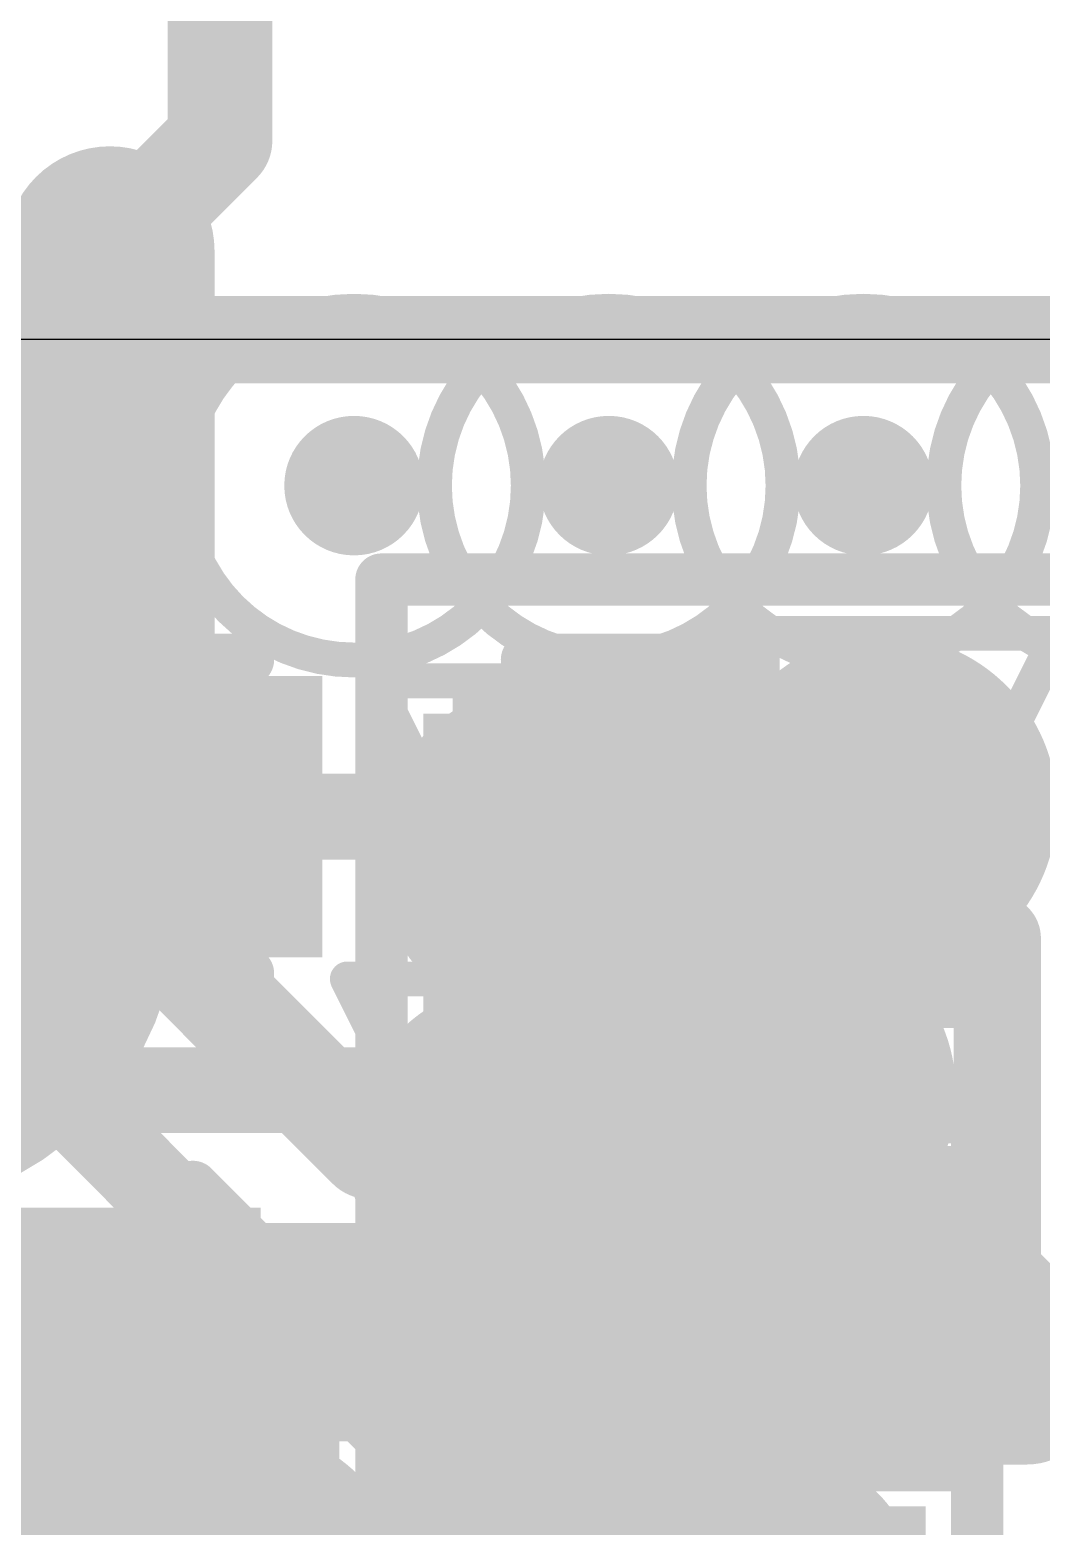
# Model space of a CAD drawing. Header units: inches. Extents: x -35 to 304, y -8 to 63.
# Drawn here: x 6.776 to 8.249, y 7.568 to 9.748 of the extents above; entities that cross this region are included whole.
import ezdxf

# ---------------------------------------------------------------- set-up
doc = ezdxf.new("R2010")
doc.units = ezdxf.units.IN
for name, color, linetype in [('Bottom Layer', 5, 'Continuous'), ('Bottom Overlay', 54, 'Continuous'), ('Bottom Paste', 16, 'Continuous'), ('Bottom Solder', 6, 'Continuous'), ('Drill Drawing', 1, 'Continuous'), ('Layer 2', 16, 'Continuous'), ('Layer 3', 76, 'Continuous'), ('Pad Holes', 156, 'Continuous'), ('Top Layer', 1, 'Continuous'), ('Top Overlay', 2, 'Continuous'), ('Top Paste', 8, 'Continuous'), ('Top Solder', 216, 'Continuous'), ('Via Holes', 16, 'Continuous')]:
    doc.layers.add(name, color=color, linetype=linetype)

# ---------------------------------------------------------------- blocks, each defined once
blk = doc.blocks.new('TC2030_IDC__5')
at = {"layer": 'Top Overlay'}
blk.add_lwpolyline([(-3.8608, 3.8608, 0.127, 0.127, 0), (-3.8608, -3.8608, 0.127, 0.127, 0)], format="xyseb", dxfattribs=at)
blk = doc.blocks.new('EYSHSNZWZ_12')
at = {"layer": 'Top Layer'}
for points in [[(-4.075, 1.425), (-3.525, 1.425), (-3.525, 1.125), (-4.075, 1.125)], [(-4.075, 0.75), (-3.525, 0.75), (-3.525, 0.45), (-4.075, 0.45)]]:
    blk.add_hatch(color=1, dxfattribs=at).paths.add_polyline_path(points)
at = {"layer": 'Top Paste'}
for points in [[(-4.075, 1.425), (-3.525, 1.425), (-3.525, 1.125), (-4.075, 1.125)], [(-4.02, 1.125), (-3.58, 1.125), (-3.58, 1.425), (-4.02, 1.425)], [(-4.075, 0.75), (-3.525, 0.75), (-3.525, 0.45), (-4.075, 0.45)], [(-4.02, 0.45), (-3.58, 0.45), (-3.58, 0.75), (-4.02, 0.75)]]:
    blk.add_hatch(color=8, dxfattribs=at).paths.add_polyline_path(points)
at = {"layer": 'Top Solder'}
for points in [[(-4.1766, 1.5266), (-3.4234, 1.5266), (-3.4234, 1.0234), (-4.1766, 1.0234)], [(-4.1766, 0.8516), (-3.4234, 0.8516), (-3.4234, 0.3484), (-4.1766, 0.3484)]]:
    blk.add_hatch(color=216, dxfattribs=at).paths.add_polyline_path(points)
at = {"layer": 'Top Overlay'}
for points in [[(-4.318, -1.6764, 0.0762, 0.0762, 0), (-4.318, 1.6764, 0.0762, 0.0762, 0)], [(-4.318, 1.6764, 0.0762, 0.0762, 0), (4.318, 1.6764, 0.0762, 0.0762, 0)]]:
    blk.add_lwpolyline(points, format="xyseb", dxfattribs=at)
blk.add_lwpolyline([(-4.3371, 1.6764, 0.0381, 0.0381, 1), (-4.2989, 1.6764, 0.0381, 0.0381, 1)], format="xyseb", close=True, dxfattribs=at)
blk.add_lwpolyline([(-4.3371, 1.6764, 0.0381, 0.0381, 1), (-4.2989, 1.6764, 0.0381, 0.0381, 1)], format="xyseb", close=True, dxfattribs=at)
blk = doc.blocks.new('WLP_6_0_83_1_24__B_16')
at = {"layer": 'Bottom Layer'}
h = blk.add_hatch(color=5, dxfattribs=at)
edge = h.paths.add_edge_path()
edge.add_arc((-0.4, 0.2), 0.14, 0, 360)
h = blk.add_hatch(color=5, dxfattribs=at)
edge = h.paths.add_edge_path()
edge.add_arc((0, 0.2), 0.14, 0, 360)
h = blk.add_hatch(color=5, dxfattribs=at)
edge = h.paths.add_edge_path()
edge.add_arc((0.4, 0.2), 0.14, 0, 360)
h = blk.add_hatch(color=5, dxfattribs=at)
edge = h.paths.add_edge_path()
edge.add_arc((-0.4, -0.2), 0.14, 0, 360)
h = blk.add_hatch(color=5, dxfattribs=at)
edge = h.paths.add_edge_path()
edge.add_arc((0, -0.2), 0.14, 0, 360)
h = blk.add_hatch(color=5, dxfattribs=at)
edge = h.paths.add_edge_path()
edge.add_arc((0.4, -0.2), 0.14, 0, 360)
at = {"layer": 'Bottom Paste'}
h = blk.add_hatch(color=16, dxfattribs=at)
edge = h.paths.add_edge_path()
edge.add_arc((-0.4, 0.2), 0.14, 0, 360)
h = blk.add_hatch(color=16, dxfattribs=at)
edge = h.paths.add_edge_path()
edge.add_arc((0, 0.2), 0.14, 0, 360)
h = blk.add_hatch(color=16, dxfattribs=at)
edge = h.paths.add_edge_path()
edge.add_arc((0.4, 0.2), 0.14, 0, 360)
h = blk.add_hatch(color=16, dxfattribs=at)
edge = h.paths.add_edge_path()
edge.add_arc((-0.4, -0.2), 0.14, 0, 360)
h = blk.add_hatch(color=16, dxfattribs=at)
edge = h.paths.add_edge_path()
edge.add_arc((0, -0.2), 0.14, 0, 360)
h = blk.add_hatch(color=16, dxfattribs=at)
edge = h.paths.add_edge_path()
edge.add_arc((0.4, -0.2), 0.14, 0, 360)
at = {"layer": 'Bottom Solder'}
h = blk.add_hatch(color=6, dxfattribs=at)
edge = h.paths.add_edge_path()
edge.add_arc((-0.4, 0.2), 0.195, 0, 360)
h = blk.add_hatch(color=6, dxfattribs=at)
edge = h.paths.add_edge_path()
edge.add_arc((0, 0.2), 0.195, 0, 360)
h = blk.add_hatch(color=6, dxfattribs=at)
edge = h.paths.add_edge_path()
edge.add_arc((0.4, 0.2), 0.195, 0, 360)
h = blk.add_hatch(color=6, dxfattribs=at)
edge = h.paths.add_edge_path()
edge.add_arc((-0.4, -0.2), 0.195, 0, 360)
h = blk.add_hatch(color=6, dxfattribs=at)
edge = h.paths.add_edge_path()
edge.add_arc((0, -0.2), 0.195, 0, 360)
h = blk.add_hatch(color=6, dxfattribs=at)
edge = h.paths.add_edge_path()
edge.add_arc((0.4, -0.2), 0.195, 0, 360)
at = {"layer": 'Bottom Overlay'}
for points in [[(-0.6858, -0.4826, 0.0762, 0.0762, 0), (-0.6858, 0.4826, 0.0762, 0.0762, 0)], [(0.6858, 0.4826, 0.0762, 0.0762, 0), (-0.6858, 0.4826, 0.0762, 0.0762, 0)], [(0.6858, -0.4826, 0.0762, 0.0762, 0), (0.6858, 0.4826, 0.0762, 0.0762, 0)], [(0.6858, -0.4826, 0.0762, 0.0762, 0), (-0.1016, -0.4826, 0.0762, 0.0762, 0)], [(-0.5842, -0.6604, 0.0762, 0.0762, 0), (-0.4572, -0.5334, 0.0762, 0.0762, 0)], [(-0.3302, -0.6604, 0.0762, 0.0762, 0), (-0.4572, -0.5334, 0.0762, 0.0762, 0)], [(-0.3302, -0.6604, 0.0762, 0.0762, 0), (-0.5842, -0.6604, 0.0762, 0.0762, 0)]]:
    blk.add_lwpolyline(points, format="xyseb", dxfattribs=at)
for points in [[(-0.70485, 0.4826, 0.0381, 0.0381, 1), (-0.66675, 0.4826, 0.0381, 0.0381, 1)], [(-0.70485, 0.4826, 0.0381, 0.0381, 1), (-0.66675, 0.4826, 0.0381, 0.0381, 1)], [(0.66675, 0.4826, 0.0381, 0.0381, 1), (0.70485, 0.4826, 0.0381, 0.0381, 1)], [(0.66675, 0.4826, 0.0381, 0.0381, 1), (0.70485, 0.4826, 0.0381, 0.0381, 1)], [(-0.70485, -0.4826, 0.0381, 0.0381, 1), (-0.66675, -0.4826, 0.0381, 0.0381, 1)], [(-0.12065, -0.4826, 0.0381, 0.0381, 1), (-0.08255, -0.4826, 0.0381, 0.0381, 1)], [(0.66675, -0.4826, 0.0381, 0.0381, 1), (0.70485, -0.4826, 0.0381, 0.0381, 1)], [(0.66675, -0.4826, 0.0381, 0.0381, 1), (0.70485, -0.4826, 0.0381, 0.0381, 1)], [(-0.47625, -0.5334, 0.0381, 0.0381, 1), (-0.43815, -0.5334, 0.0381, 0.0381, 1)], [(-0.47625, -0.5334, 0.0381, 0.0381, 1), (-0.43815, -0.5334, 0.0381, 0.0381, 1)], [(-0.60325, -0.6604, 0.0381, 0.0381, 1), (-0.56515, -0.6604, 0.0381, 0.0381, 1)], [(-0.60325, -0.6604, 0.0381, 0.0381, 1), (-0.56515, -0.6604, 0.0381, 0.0381, 1)], [(-0.34925, -0.6604, 0.0381, 0.0381, 1), (-0.31115, -0.6604, 0.0381, 0.0381, 1)], [(-0.34925, -0.6604, 0.0381, 0.0381, 1), (-0.31115, -0.6604, 0.0381, 0.0381, 1)]]:
    blk.add_lwpolyline(points, format="xyseb", close=True, dxfattribs=at)
blk = doc.blocks.new('1_S______P___0_5___32')
at = {"layer": 'Top Layer'}
h = blk.add_hatch(color=1, dxfattribs=at)
edge = h.paths.add_edge_path()
edge.add_arc((0, -0.00001), 0.325, 180, 360)
edge.add_line((0.325, -0.00001), (0.325, 0.00001))
edge.add_arc((0, 0.00001), 0.325, 0, 180)
edge.add_line((-0.325, 0.00001), (-0.325, -0.00001))
at = {"layer": 'Top Paste'}
h = blk.add_hatch(color=8, dxfattribs=at)
edge = h.paths.add_edge_path()
edge.add_arc((0, -0.00001), 0.325, 180, 360)
edge.add_line((0.325, -0.00001), (0.325, 0.00001))
edge.add_arc((0, 0.00001), 0.325, 0, 180)
edge.add_line((-0.325, 0.00001), (-0.325, -0.00001))
at = {"layer": 'Top Solder'}
h = blk.add_hatch(color=216, dxfattribs=at)
edge = h.paths.add_edge_path()
edge.add_arc((0, -0.00001), 0.4266, 180, 360)
edge.add_line((0.4266, -0.00001), (0.4266, 0.00001))
edge.add_arc((0, 0.00001), 0.4266, 0, 180)
edge.add_line((-0.4266, 0.00001), (-0.4266, -0.00001))
at = {"layer": 'Top Overlay'}
for points in [[(0.4064, 0, 0.0762, 0.0762, 1), (-0.4064, 0, 0.0762, 0.0762, 1)], [(-0.42545, 0, 0.0381, 0.0381, 1), (-0.38735, 0, 0.0381, 0.0381, 1)], [(0.38735, 0, 0.0381, 0.0381, 1), (0.42545, 0, 0.0381, 0.0381, 1)]]:
    blk.add_lwpolyline(points, format="xyseb", close=True, dxfattribs=at)
blk = doc.blocks.new('CAP_0201_36')
at = {"layer": 'Top Layer'}
for points in [[(-0.45, 0.15), (-0.15, 0.15), (-0.15, -0.15), (-0.45, -0.15)], [(0.15, 0.15), (0.45, 0.15), (0.45, -0.15), (0.15, -0.15)]]:
    blk.add_hatch(color=1, dxfattribs=at).paths.add_polyline_path(points)
at = {"layer": 'Top Paste'}
for points in [[(-0.45, 0.15), (-0.15, 0.15), (-0.15, -0.15), (-0.45, -0.15)], [(0.15, 0.15), (0.45, 0.15), (0.45, -0.15), (0.15, -0.15)]]:
    blk.add_hatch(color=8, dxfattribs=at).paths.add_polyline_path(points)
at = {"layer": 'Top Solder'}
for points in [[(-0.505, 0.205), (-0.095, 0.205), (-0.095, -0.205), (-0.505, -0.205)], [(0.095, 0.205), (0.505, 0.205), (0.505, -0.205), (0.095, -0.205)]]:
    blk.add_hatch(color=216, dxfattribs=at).paths.add_polyline_path(points)
at = {"layer": 'Top Overlay'}
for points in [[(-0.5334, 0.2286, 0.0762, 0.0762, 0), (-0.2032, 0.2286, 0.0762, 0.0762, 0)], [(-0.5334, 0.2286, 0.0762, 0.0762, 0), (-0.5334, -0.2286, 0.0762, 0.0762, 0)], [(0.2032, 0.2286, 0.0762, 0.0762, 0), (0.5334, 0.2286, 0.0762, 0.0762, 0)], [(0.5334, 0.2286, 0.0762, 0.0762, 0), (0.5334, -0.2286, 0.0762, 0.0762, 0)], [(-0.5334, -0.2286, 0.0762, 0.0762, 0), (-0.2032, -0.2286, 0.0762, 0.0762, 0)], [(0.2032, -0.2286, 0.0762, 0.0762, 0), (0.5334, -0.2286, 0.0762, 0.0762, 0)]]:
    blk.add_lwpolyline(points, format="xyseb", dxfattribs=at)
for points in [[(-0.5524, 0.2286, 0.0381, 0.0381, 1), (-0.5143, 0.2286, 0.0381, 0.0381, 1)], [(-0.5524, 0.2286, 0.0381, 0.0381, 1), (-0.5143, 0.2286, 0.0381, 0.0381, 1)], [(-0.2223, 0.2286, 0.0381, 0.0381, 1), (-0.1842, 0.2286, 0.0381, 0.0381, 1)], [(0.1842, 0.2286, 0.0381, 0.0381, 1), (0.2223, 0.2286, 0.0381, 0.0381, 1)], [(0.5143, 0.2286, 0.0381, 0.0381, 1), (0.5524, 0.2286, 0.0381, 0.0381, 1)], [(0.5143, 0.2286, 0.0381, 0.0381, 1), (0.5524, 0.2286, 0.0381, 0.0381, 1)], [(-0.5524, -0.2286, 0.0381, 0.0381, 1), (-0.5143, -0.2286, 0.0381, 0.0381, 1)], [(-0.5524, -0.2286, 0.0381, 0.0381, 1), (-0.5143, -0.2286, 0.0381, 0.0381, 1)], [(-0.2223, -0.2286, 0.0381, 0.0381, 1), (-0.1842, -0.2286, 0.0381, 0.0381, 1)], [(0.1842, -0.2286, 0.0381, 0.0381, 1), (0.2223, -0.2286, 0.0381, 0.0381, 1)], [(0.5143, -0.2286, 0.0381, 0.0381, 1), (0.5524, -0.2286, 0.0381, 0.0381, 1)], [(0.5143, -0.2286, 0.0381, 0.0381, 1), (0.5524, -0.2286, 0.0381, 0.0381, 1)]]:
    blk.add_lwpolyline(points, format="xyseb", close=True, dxfattribs=at)
blk = doc.blocks.new('CAP_0201_B_45')
at = {"layer": 'Bottom Layer'}
for points in [[(-0.45, 0.15), (-0.15, 0.15), (-0.15, -0.15), (-0.45, -0.15)], [(0.15, 0.15), (0.45, 0.15), (0.45, -0.15), (0.15, -0.15)]]:
    blk.add_hatch(color=5, dxfattribs=at).paths.add_polyline_path(points)
at = {"layer": 'Bottom Paste'}
for points in [[(-0.45, 0.15), (-0.15, 0.15), (-0.15, -0.15), (-0.45, -0.15)], [(0.15, 0.15), (0.45, 0.15), (0.45, -0.15), (0.15, -0.15)]]:
    blk.add_hatch(color=16, dxfattribs=at).paths.add_polyline_path(points)
at = {"layer": 'Bottom Solder'}
for points in [[(-0.505, 0.205), (-0.095, 0.205), (-0.095, -0.205), (-0.505, -0.205)], [(0.095, 0.205), (0.505, 0.205), (0.505, -0.205), (0.095, -0.205)]]:
    blk.add_hatch(color=6, dxfattribs=at).paths.add_polyline_path(points)
at = {"layer": 'Bottom Overlay'}
for points in [[(-0.5334, -0.2286, 0.0762, 0.0762, 0), (-0.5334, 0.2286, 0.0762, 0.0762, 0)], [(-0.5334, 0.2286, 0.0762, 0.0762, 0), (-0.2032, 0.2286, 0.0762, 0.0762, 0)], [(0.2032, 0.2286, 0.0762, 0.0762, 0), (0.5334, 0.2286, 0.0762, 0.0762, 0)], [(0.5334, -0.2286, 0.0762, 0.0762, 0), (0.5334, 0.2286, 0.0762, 0.0762, 0)], [(-0.5334, -0.2286, 0.0762, 0.0762, 0), (-0.2032, -0.2286, 0.0762, 0.0762, 0)], [(0.2032, -0.2286, 0.0762, 0.0762, 0), (0.5334, -0.2286, 0.0762, 0.0762, 0)]]:
    blk.add_lwpolyline(points, format="xyseb", dxfattribs=at)
for points in [[(-0.5524, 0.2286, 0.0381, 0.0381, 1), (-0.5143, 0.2286, 0.0381, 0.0381, 1)], [(-0.5524, 0.2286, 0.0381, 0.0381, 1), (-0.5143, 0.2286, 0.0381, 0.0381, 1)], [(-0.2223, 0.2286, 0.0381, 0.0381, 1), (-0.1842, 0.2286, 0.0381, 0.0381, 1)], [(0.1842, 0.2286, 0.0381, 0.0381, 1), (0.2223, 0.2286, 0.0381, 0.0381, 1)], [(0.5143, 0.2286, 0.0381, 0.0381, 1), (0.5524, 0.2286, 0.0381, 0.0381, 1)], [(0.5143, 0.2286, 0.0381, 0.0381, 1), (0.5524, 0.2286, 0.0381, 0.0381, 1)], [(-0.5524, -0.2286, 0.0381, 0.0381, 1), (-0.5143, -0.2286, 0.0381, 0.0381, 1)], [(-0.5524, -0.2286, 0.0381, 0.0381, 1), (-0.5143, -0.2286, 0.0381, 0.0381, 1)], [(-0.2223, -0.2286, 0.0381, 0.0381, 1), (-0.1842, -0.2286, 0.0381, 0.0381, 1)], [(0.1842, -0.2286, 0.0381, 0.0381, 1), (0.2223, -0.2286, 0.0381, 0.0381, 1)], [(0.5143, -0.2286, 0.0381, 0.0381, 1), (0.5524, -0.2286, 0.0381, 0.0381, 1)], [(0.5143, -0.2286, 0.0381, 0.0381, 1), (0.5524, -0.2286, 0.0381, 0.0381, 1)]]:
    blk.add_lwpolyline(points, format="xyseb", close=True, dxfattribs=at)

msp = doc.modelspace()

# ---------------------------------------------------------------- hatches: boundary and pattern name
at = {"layer": 'Bottom Layer'}
h = msp.add_hatch(color=5, dxfattribs=at)
edge = h.paths.add_edge_path()
edge.add_arc((8.021, 8.6145), 0.15, 0, 360)
for points in [[(6.0141, 8.4516), (7.1469, 8.4516), (7.1469, 8.7484), (6.0141, 8.7484)], [(7.3493, 7.8336), (7.5987, 7.8336), (7.5987, 8.7516), (7.3493, 8.7516)], [(7.3559, 8.4516), (8.0081, 8.4516), (8.0081, 8.7516), (7.3559, 8.7516)], [(7.7337, 7.878), (8.0137, 7.878), (8.0137, 8.225), (7.7337, 8.225)]]:
    msp.add_hatch(color=5, dxfattribs=at).paths.add_polyline_path(points)
h = msp.add_hatch(color=5, dxfattribs=at)
edge = h.paths.add_edge_path()
edge.add_arc((7.8737, 8.1996), 0.15, 0, 360)
h = msp.add_hatch(color=5, dxfattribs=at)
edge = h.paths.add_edge_path()
edge.add_arc((7.0783, 7.4631), 0.15, 0, 360)
at = {"layer": 'Bottom Solder'}
h = msp.add_hatch(color=6, dxfattribs=at)
edge = h.paths.add_edge_path()
edge.add_arc((7.2481, 9.0837), 0.1016, 0, 360)
h = msp.add_hatch(color=6, dxfattribs=at)
edge = h.paths.add_edge_path()
edge.add_arc((7.6193, 9.0837), 0.1016, 0, 360)
h = msp.add_hatch(color=6, dxfattribs=at)
edge = h.paths.add_edge_path()
edge.add_arc((7.9904, 9.0837), 0.1016, 0, 360)
h = msp.add_hatch(color=6, dxfattribs=at)
edge = h.paths.add_edge_path()
edge.add_arc((8.021, 8.6145), 0.2516, 0, 360)
h = msp.add_hatch(color=6, dxfattribs=at)
edge = h.paths.add_edge_path()
edge.add_arc((7.8737, 8.1996), 0.2516, 0, 360)
h = msp.add_hatch(color=6, dxfattribs=at)
edge = h.paths.add_edge_path()
edge.add_arc((7.0783, 7.4631), 0.2516, 0, 360)
at = {"layer": 'Layer 2'}
h = msp.add_hatch(color=16, dxfattribs=at)
edge = h.paths.add_edge_path()
edge.add_arc((8.021, 8.6145), 0.15, 0, 360)
h = msp.add_hatch(color=16, dxfattribs=at)
edge = h.paths.add_edge_path()
edge.add_arc((7.5311, 8.5454), 0.15, 0, 360)
h = msp.add_hatch(color=16, dxfattribs=at)
edge = h.paths.add_edge_path()
edge.add_arc((7.4924, 8.1111), 0.15, 0, 360)
h = msp.add_hatch(color=16, dxfattribs=at)
edge = h.paths.add_edge_path()
edge.add_arc((7.0783, 7.4631), 0.15, 0, 360)
h = msp.add_hatch(color=16, dxfattribs=at)
edge = h.paths.add_edge_path()
edge.add_arc((7.5565, 7.4482), 0.15, 0, 360)
at = {"layer": 'Layer 3'}
h = msp.add_hatch(color=76, dxfattribs=at)
edge = h.paths.add_edge_path()
edge.add_arc((8.021, 8.6145), 0.15, 0, 360)
h = msp.add_hatch(color=76, dxfattribs=at)
edge = h.paths.add_edge_path()
edge.add_arc((7.8737, 8.1996), 0.15, 0, 360)
h = msp.add_hatch(color=76, dxfattribs=at)
edge = h.paths.add_edge_path()
edge.add_arc((7.0783, 7.4631), 0.15, 0, 360)
at = {"layer": 'Pad Holes'}
h = msp.add_hatch(color=7, dxfattribs=at)
edge = h.paths.add_edge_path()
edge.add_arc((7.2481, 9.0837), 0.1, 0, 360)
h = msp.add_hatch(color=7, dxfattribs=at)
edge = h.paths.add_edge_path()
edge.add_arc((7.6193, 9.0837), 0.1, 0, 360)
h = msp.add_hatch(color=7, dxfattribs=at)
edge = h.paths.add_edge_path()
edge.add_arc((7.9904, 9.0837), 0.1, 0, 360)
at = {"layer": 'Top Layer'}
h = msp.add_hatch(color=1, dxfattribs=at)
edge = h.paths.add_edge_path()
edge.add_arc((7.5311, 8.5454), 0.15, 0, 360)
for points in [[(7.3388, 7.7204), (8.0826, 7.7204), (8.0826, 8.2623), (7.3388, 8.2623)], [(6.0281, 7.5299), (7.1122, 7.5299), (7.1122, 8.032), (6.0281, 8.032)], [(7.3388, 7.1204), (8.0811, 7.1204), (8.0811, 7.5967), (7.3388, 7.5967)]]:
    msp.add_hatch(color=1, dxfattribs=at).paths.add_polyline_path(points)
h = msp.add_hatch(color=1, dxfattribs=at)
edge = h.paths.add_edge_path()
edge.add_arc((7.4924, 8.1111), 0.15, 0, 360)
h = msp.add_hatch(color=1, dxfattribs=at)
edge = h.paths.add_edge_path()
edge.add_arc((7.5565, 7.4482), 0.15, 0, 360)
at = {"layer": 'Top Solder'}
h = msp.add_hatch(color=216, dxfattribs=at)
edge = h.paths.add_edge_path()
edge.add_arc((7.2481, 9.0837), 0.1016, 0, 360)
h = msp.add_hatch(color=216, dxfattribs=at)
edge = h.paths.add_edge_path()
edge.add_arc((7.6193, 9.0837), 0.1016, 0, 360)
h = msp.add_hatch(color=216, dxfattribs=at)
edge = h.paths.add_edge_path()
edge.add_arc((7.9904, 9.0837), 0.1016, 0, 360)
h = msp.add_hatch(color=216, dxfattribs=at)
edge = h.paths.add_edge_path()
edge.add_arc((7.5311, 8.5454), 0.2516, 0, 360)
h = msp.add_hatch(color=216, dxfattribs=at)
edge = h.paths.add_edge_path()
edge.add_arc((6.5475, 8.4712), 0.2516, 0, 360)
h = msp.add_hatch(color=216, dxfattribs=at)
edge = h.paths.add_edge_path()
edge.add_arc((7.4924, 8.1111), 0.2516, 0, 360)
h = msp.add_hatch(color=216, dxfattribs=at)
edge = h.paths.add_edge_path()
edge.add_arc((7.5565, 7.4482), 0.2516, 0, 360)
at = {"layer": 'Via Holes'}
h = msp.add_hatch(color=7, dxfattribs=at)
edge = h.paths.add_edge_path()
edge.add_arc((8.021, 8.6145), 0.075, 0, 360)
h = msp.add_hatch(color=7, dxfattribs=at)
edge = h.paths.add_edge_path()
edge.add_arc((7.5311, 8.5454), 0.075, 0, 360)
h = msp.add_hatch(color=7, dxfattribs=at)
edge = h.paths.add_edge_path()
edge.add_arc((7.8737, 8.1996), 0.075, 0, 360)
h = msp.add_hatch(color=7, dxfattribs=at)
edge = h.paths.add_edge_path()
edge.add_arc((7.4924, 8.1111), 0.075, 0, 360)

# ---------------------------------------------------------------- linework, layer by layer
at = {"layer": 'Bottom Layer'}
msp.add_line((8.4604, 9.2964), (6.302, 9.2964), dxfattribs=at)
for points in [[(7.0529, 9.586, 0.1524, 0.1524, 0), (7.0529, 11.2323, 0.1524, 0.1524, 0)], [(6.8925, 9.4256, 0.1524, 0.1524, 0), (7.0529, 9.586, 0.1524, 0.1524, 0)], [(6.8925, 8.6016, 0.3048, 0.3048, 0), (6.8925, 9.4256, 0.3048, 0.3048, 0)]]:
    msp.add_lwpolyline(points, format="xyseb", dxfattribs=at)
for points in [[(7.0148, 9.586, 0.0762, 0.0762, 1), (7.091, 9.586, 0.0762, 0.0762, 1)], [(7.0148, 9.586, 0.0762, 0.0762, 1), (7.091, 9.586, 0.0762, 0.0762, 1)], [(6.8163, 9.4256, 0.1524, 0.1524, 1), (6.9687, 9.4256, 0.1524, 0.1524, 1)], [(6.8544, 9.4256, 0.0762, 0.0762, 1), (6.9306, 9.4256, 0.0762, 0.0762, 1)], [(6.8163, 8.6016, 0.1524, 0.1524, 1), (6.9687, 8.6016, 0.1524, 0.1524, 1)]]:
    msp.add_lwpolyline(points, format="xyseb", close=True, dxfattribs=at)
at = {"layer": 'Drill Drawing'}
for points in [[(7.5021, 9.0837, 0.0508, 0.0508, 1), (6.9941, 9.0837, 0.0508, 0.0508, 1)], [(7.8733, 9.0837, 0.0508, 0.0508, 1), (7.3653, 9.0837, 0.0508, 0.0508, 1)], [(8.2444, 9.0837, 0.0508, 0.0508, 1), (7.7364, 9.0837, 0.0508, 0.0508, 1)], [(8.6156, 9.0837, 0.0508, 0.0508, 1), (8.1076, 9.0837, 0.0508, 0.0508, 1)], [(6.9814, 9.0837, 0.0254, 0.0254, 1), (7.0068, 9.0837, 0.0254, 0.0254, 1)], [(7.3526, 9.0837, 0.0254, 0.0254, 1), (7.378, 9.0837, 0.0254, 0.0254, 1)], [(7.4894, 9.0837, 0.0254, 0.0254, 1), (7.5148, 9.0837, 0.0254, 0.0254, 1)], [(7.7237, 9.0837, 0.0254, 0.0254, 1), (7.7491, 9.0837, 0.0254, 0.0254, 1)], [(7.8606, 9.0837, 0.0254, 0.0254, 1), (7.886, 9.0837, 0.0254, 0.0254, 1)], [(8.0949, 9.0837, 0.0254, 0.0254, 1), (8.1203, 9.0837, 0.0254, 0.0254, 1)], [(8.2317, 9.0837, 0.0254, 0.0254, 1), (8.2571, 9.0837, 0.0254, 0.0254, 1)], [(7.7543, 8.8685, 0.0254, 0.0254, 1), (7.7797, 8.8685, 0.0254, 0.0254, 1)], [(7.7543, 8.8685, 0.0254, 0.0254, 1), (7.7797, 8.8685, 0.0254, 0.0254, 1)], [(7.2644, 8.7994, 0.0254, 0.0254, 1), (7.2898, 8.7994, 0.0254, 0.0254, 1)], [(7.2644, 8.7994, 0.0254, 0.0254, 1), (7.2898, 8.7994, 0.0254, 0.0254, 1)], [(7.7724, 8.7994, 0.0254, 0.0254, 1), (7.7978, 8.7994, 0.0254, 0.0254, 1)], [(7.7724, 8.7994, 0.0254, 0.0254, 1), (7.7978, 8.7994, 0.0254, 0.0254, 1)], [(6.7888, 8.7252, 0.0254, 0.0254, 1), (6.8142, 8.7252, 0.0254, 0.0254, 1)], [(6.7888, 8.7252, 0.0254, 0.0254, 1), (6.8142, 8.7252, 0.0254, 0.0254, 1)], [(7.607, 8.4536, 0.0254, 0.0254, 1), (7.6324, 8.4536, 0.0254, 0.0254, 1)], [(7.607, 8.4536, 0.0254, 0.0254, 1), (7.6324, 8.4536, 0.0254, 0.0254, 1)], [(8.115, 8.4536, 0.0254, 0.0254, 1), (8.1404, 8.4536, 0.0254, 0.0254, 1)], [(8.115, 8.4536, 0.0254, 0.0254, 1), (8.1404, 8.4536, 0.0254, 0.0254, 1)], [(7.2257, 8.3651, 0.0254, 0.0254, 1), (7.2511, 8.3651, 0.0254, 0.0254, 1)], [(7.2257, 8.3651, 0.0254, 0.0254, 1), (7.2511, 8.3651, 0.0254, 0.0254, 1)], [(7.7337, 8.3651, 0.0254, 0.0254, 1), (7.7591, 8.3651, 0.0254, 0.0254, 1)], [(7.7337, 8.3651, 0.0254, 0.0254, 1), (7.7591, 8.3651, 0.0254, 0.0254, 1)], [(8.0083, 8.3605, 0.0254, 0.0254, 1), (8.0337, 8.3605, 0.0254, 0.0254, 1)], [(8.0083, 8.3605, 0.0254, 0.0254, 1), (8.0337, 8.3605, 0.0254, 0.0254, 1)], [(7.5184, 8.2914, 0.0254, 0.0254, 1), (7.5438, 8.2914, 0.0254, 0.0254, 1)], [(7.5184, 8.2914, 0.0254, 0.0254, 1), (7.5438, 8.2914, 0.0254, 0.0254, 1)], [(7.861, 7.9456, 0.0254, 0.0254, 1), (7.8864, 7.9456, 0.0254, 0.0254, 1)], [(7.861, 7.9456, 0.0254, 0.0254, 1), (7.8864, 7.9456, 0.0254, 0.0254, 1)], [(7.4797, 7.8571, 0.0254, 0.0254, 1), (7.5051, 7.8571, 0.0254, 0.0254, 1)], [(7.4797, 7.8571, 0.0254, 0.0254, 1), (7.5051, 7.8571, 0.0254, 0.0254, 1)], [(6.8116, 7.7171, 0.0254, 0.0254, 1), (6.837, 7.7171, 0.0254, 0.0254, 1)], [(6.8116, 7.7171, 0.0254, 0.0254, 1), (6.837, 7.7171, 0.0254, 0.0254, 1)], [(7.3196, 7.7171, 0.0254, 0.0254, 1), (7.345, 7.7171, 0.0254, 0.0254, 1)], [(7.3196, 7.7171, 0.0254, 0.0254, 1), (7.345, 7.7171, 0.0254, 0.0254, 1)], [(7.2898, 7.7022, 0.0254, 0.0254, 1), (7.3152, 7.7022, 0.0254, 0.0254, 1)], [(7.2898, 7.7022, 0.0254, 0.0254, 1), (7.3152, 7.7022, 0.0254, 0.0254, 1)], [(7.7978, 7.7022, 0.0254, 0.0254, 1), (7.8232, 7.7022, 0.0254, 0.0254, 1)], [(7.7978, 7.7022, 0.0254, 0.0254, 1), (7.8232, 7.7022, 0.0254, 0.0254, 1)]]:
    msp.add_lwpolyline(points, format="xyseb", close=True, dxfattribs=at)
for points in [[(7.767, 8.8685, 0.0508, 0.0508, 0), (8.275, 8.8685, 0.0508, 0.0508, 0)], [(7.767, 8.8685, 0.0508, 0.0508, 0), (8.021, 8.3605, 0.0508, 0.0508, 0)], [(8.021, 8.3605, 0.0508, 0.0508, 0), (8.275, 8.8685, 0.0508, 0.0508, 0)], [(7.2771, 8.7994, 0.0508, 0.0508, 0), (7.7851, 8.7994, 0.0508, 0.0508, 0)], [(7.2771, 8.7994, 0.0508, 0.0508, 0), (7.5311, 8.2914, 0.0508, 0.0508, 0)], [(7.5311, 8.2914, 0.0508, 0.0508, 0), (7.7851, 8.7994, 0.0508, 0.0508, 0)], [(6.2935, 8.7252, 0.0508, 0.0508, 0), (6.8015, 8.7252, 0.0508, 0.0508, 0)], [(6.5475, 8.2172, 0.0508, 0.0508, 0), (6.8015, 8.7252, 0.0508, 0.0508, 0)], [(7.6197, 8.4536, 0.0508, 0.0508, 0), (8.1277, 8.4536, 0.0508, 0.0508, 0)], [(7.6197, 8.4536, 0.0508, 0.0508, 0), (7.8737, 7.9456, 0.0508, 0.0508, 0)], [(7.8737, 7.9456, 0.0508, 0.0508, 0), (8.1277, 8.4536, 0.0508, 0.0508, 0)], [(7.2384, 8.3651, 0.0508, 0.0508, 0), (7.7464, 8.3651, 0.0508, 0.0508, 0)], [(7.2384, 8.3651, 0.0508, 0.0508, 0), (7.4924, 7.8571, 0.0508, 0.0508, 0)], [(7.4924, 7.8571, 0.0508, 0.0508, 0), (7.7464, 8.3651, 0.0508, 0.0508, 0)], [(6.8243, 7.7171, 0.0508, 0.0508, 0), (7.3323, 7.7171, 0.0508, 0.0508, 0)], [(6.8243, 7.7171, 0.0508, 0.0508, 0), (7.0783, 7.2091, 0.0508, 0.0508, 0)], [(7.0783, 7.2091, 0.0508, 0.0508, 0), (7.3323, 7.7171, 0.0508, 0.0508, 0)], [(7.3025, 7.7022, 0.0508, 0.0508, 0), (7.8105, 7.7022, 0.0508, 0.0508, 0)], [(7.3025, 7.7022, 0.0508, 0.0508, 0), (7.5565, 7.1942, 0.0508, 0.0508, 0)], [(7.5565, 7.1942, 0.0508, 0.0508, 0), (7.8105, 7.7022, 0.0508, 0.0508, 0)]]:
    msp.add_lwpolyline(points, format="xyseb", dxfattribs=at)
at = {"layer": 'Layer 2'}
for points in [[(7.0529, 9.586, 0.1524, 0.1524, 0), (7.0529, 11.2323, 0.1524, 0.1524, 0)], [(6.9015, 9.4346, 0.1524, 0.1524, 0), (7.0529, 9.586, 0.1524, 0.1524, 0)], [(6.9015, 8.4901, 0.1524, 0.1524, 0), (6.9015, 9.4346, 0.1524, 0.1524, 0)], [(8.021, 8.5887, 0.127, 0.127, 0), (8.021, 8.6145, 0.127, 0.127, 0)], [(8.021, 8.5887, 0.127, 0.127, 0), (8.1856, 8.4241, 0.127, 0.127, 0)], [(7.5353, 8.5454, 0.125, 0.125, 0), (7.894, 8.1868, 0.125, 0.125, 0)], [(6.9015, 8.4901, 0.1524, 0.1524, 0), (7.2711, 8.1205, 0.1524, 0.1524, 0)], [(6.5475, 8.4712, 0.125, 0.125, 0), (7.523, 7.4957, 0.125, 0.125, 0)], [(8.1856, 7.9382, 0.127, 0.127, 0), (8.1856, 8.4241, 0.127, 0.127, 0)], [(7.894, 7.2576, 0.125, 0.125, 0), (7.894, 8.1868, 0.125, 0.125, 0)], [(7.2711, 8.1205, 0.1524, 0.1524, 0), (7.483, 8.1205, 0.1524, 0.1524, 0)], [(7.483, 8.1205, 0.1524, 0.1524, 0), (7.4924, 8.1111, 0.1524, 0.1524, 0)], [(8.1856, 7.9382, 0.127, 0.127, 0), (8.3548, 7.7689, 0.127, 0.127, 0)]]:
    msp.add_lwpolyline(points, format="xyseb", dxfattribs=at)
for points in [[(7.0148, 9.586, 0.0762, 0.0762, 1), (7.091, 9.586, 0.0762, 0.0762, 1)], [(7.0148, 9.586, 0.0762, 0.0762, 1), (7.091, 9.586, 0.0762, 0.0762, 1)], [(6.8634, 9.4346, 0.0762, 0.0762, 1), (6.9396, 9.4346, 0.0762, 0.0762, 1)], [(6.8634, 9.4346, 0.0762, 0.0762, 1), (6.9396, 9.4346, 0.0762, 0.0762, 1)], [(7.9892, 8.6145, 0.0635, 0.0635, 1), (8.0527, 8.6145, 0.0635, 0.0635, 1)], [(7.9892, 8.5887, 0.0635, 0.0635, 1), (8.0527, 8.5887, 0.0635, 0.0635, 1)], [(7.9892, 8.5887, 0.0635, 0.0635, 1), (8.0527, 8.5887, 0.0635, 0.0635, 1)], [(7.5041, 8.5454, 0.0625, 0.0625, 1), (7.5666, 8.5454, 0.0625, 0.0625, 1)], [(6.8634, 8.4901, 0.0762, 0.0762, 1), (6.9396, 8.4901, 0.0762, 0.0762, 1)], [(6.8634, 8.4901, 0.0762, 0.0762, 1), (6.9396, 8.4901, 0.0762, 0.0762, 1)], [(8.1539, 8.4241, 0.0635, 0.0635, 1), (8.2174, 8.4241, 0.0635, 0.0635, 1)], [(8.1539, 8.4241, 0.0635, 0.0635, 1), (8.2174, 8.4241, 0.0635, 0.0635, 1)], [(7.8627, 8.1868, 0.0625, 0.0625, 1), (7.9252, 8.1868, 0.0625, 0.0625, 1)], [(7.8627, 8.1868, 0.0625, 0.0625, 1), (7.9252, 8.1868, 0.0625, 0.0625, 1)], [(7.233, 8.1205, 0.0762, 0.0762, 1), (7.3092, 8.1205, 0.0762, 0.0762, 1)], [(7.233, 8.1205, 0.0762, 0.0762, 1), (7.3092, 8.1205, 0.0762, 0.0762, 1)], [(7.4449, 8.1205, 0.0762, 0.0762, 1), (7.5211, 8.1205, 0.0762, 0.0762, 1)], [(7.4449, 8.1205, 0.0762, 0.0762, 1), (7.5211, 8.1205, 0.0762, 0.0762, 1)], [(7.4543, 8.1111, 0.0762, 0.0762, 1), (7.5305, 8.1111, 0.0762, 0.0762, 1)], [(8.1539, 7.9382, 0.0635, 0.0635, 1), (8.2174, 7.9382, 0.0635, 0.0635, 1)], [(8.1539, 7.9382, 0.0635, 0.0635, 1), (8.2174, 7.9382, 0.0635, 0.0635, 1)]]:
    msp.add_lwpolyline(points, format="xyseb", close=True, dxfattribs=at)
at = {"layer": 'Layer 3'}
for points in [[(8.0081, 8.6016, 0.125, 0.125, 0), (8.021, 8.6145, 0.125, 0.125, 0)], [(6.3982, 8.6016, 0.125, 0.125, 0), (8.0081, 8.6016, 0.125, 0.125, 0)], [(6.1177, 8.2031, 0.125, 0.125, 0), (7.921, 8.2031, 0.125, 0.125, 0)], [(8.2286, 7.7594, 0.2032, 0.2032, 0), (8.5529, 8.0836, 0.2032, 0.2032, 0)], [(6.5888, 7.9078, 0.2032, 0.2032, 0), (7.3173, 7.9078, 0.2032, 0.2032, 0)], [(7.3173, 7.9078, 0.2032, 0.2032, 0), (7.4657, 7.7594, 0.2032, 0.2032, 0)], [(7.4657, 7.7594, 0.2032, 0.2032, 0), (8.2286, 7.7594, 0.2032, 0.2032, 0)]]:
    msp.add_lwpolyline(points, format="xyseb", dxfattribs=at)
for points in [[(7.9897, 8.6145, 0.0625, 0.0625, 1), (8.0522, 8.6145, 0.0625, 0.0625, 1)], [(7.9768, 8.6016, 0.0625, 0.0625, 1), (8.0393, 8.6016, 0.0625, 0.0625, 1)], [(7.9768, 8.6016, 0.0625, 0.0625, 1), (8.0393, 8.6016, 0.0625, 0.0625, 1)], [(7.8897, 8.2031, 0.0625, 0.0625, 1), (7.9522, 8.2031, 0.0625, 0.0625, 1)], [(7.2665, 7.9078, 0.1016, 0.1016, 1), (7.3681, 7.9078, 0.1016, 0.1016, 1)], [(7.2665, 7.9078, 0.1016, 0.1016, 1), (7.3681, 7.9078, 0.1016, 0.1016, 1)], [(7.4149, 7.7594, 0.1016, 0.1016, 1), (7.5165, 7.7594, 0.1016, 0.1016, 1)], [(7.4149, 7.7594, 0.1016, 0.1016, 1), (7.5165, 7.7594, 0.1016, 0.1016, 1)], [(8.1778, 7.7594, 0.1016, 0.1016, 1), (8.2794, 7.7594, 0.1016, 0.1016, 1)], [(8.1778, 7.7594, 0.1016, 0.1016, 1), (8.2794, 7.7594, 0.1016, 0.1016, 1)]]:
    msp.add_lwpolyline(points, format="xyseb", close=True, dxfattribs=at)

# ---------------------------------------------------------------- block references
for name, p, rotation in [('TC2030_IDC__5', (7.9542, 13.1572), 90), ('1_S______P___0_5___32', (6.5475, 8.4712), 90), ('WLP_6_0_83_1_24__B_16', (7.6737, 7.478), 270), ('CAP_0201_36', (6.9602, 7.3806), 90)]:
    msp.add_blockref(name, p, dxfattribs=dict(rotation=rotation))
for name, p in [('EYSHSNZWZ_12', (11.6061, 7.2704)), ('CAP_0201_B_45', (7.2969, 8.6016))]:
    msp.add_blockref(name, p)

doc.saveas('drawing.dxf')
